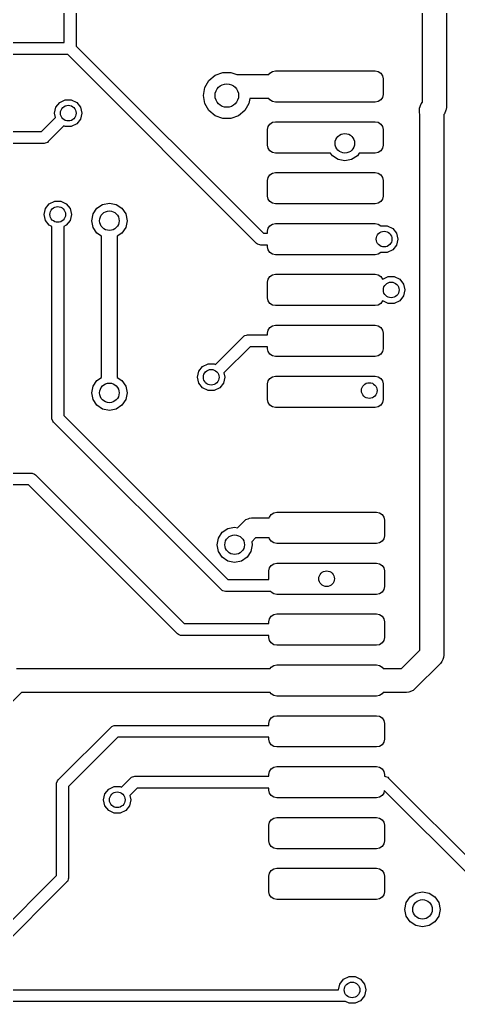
# Model space of a CAD drawing. Extents: x 0.05 to 3.89, y 0.04 to 4.21.
# Drawn here: x 0.699 to 0.9196, y 0.8779 to 1.3728 of the extents above; entities that cross this region are included whole.
import ezdxf

# ---------------------------------------------------------------- set-up
doc = ezdxf.new("R2010")
doc.units = 0
doc.header["$MEASUREMENT"] = 0
doc.layers.add('BLACK', color=7, linetype='CONTINUOUS')

msp = doc.modelspace()

# ---------------------------------------------------------------- linework, layer by layer
at = {"layer": 'BLACK', "linetype": 'CONTINUOUS'}
for p, q in [((0.72141, 1.36127), (0.72141, 1.4771)), ((0.72741, 1.47835), (0.72741, 1.35951)), ((0.91357, 1.41094), (0.91357, 1.32883)), ((0.90157, 1.3313), (0.90157, 1.40888)), ((0.66929, 1.36127), (0.72141, 1.36127)), ((0.72741, 1.35951), (0.82152, 1.2654)), ((0.72317, 1.35527), (0.67053, 1.35527)), ((0.81815, 1.26028), (0.72317, 1.35527)), ((0.79724, 1.34487), (0.8011, 1.34628)), ((0.8011, 1.34628), (0.8052, 1.34628)), ((0.8052, 1.34628), (0.80823, 1.34517)), ((0.8248, 1.34589), (0.82608, 1.34675)), ((0.82608, 1.34675), (0.82759, 1.34705)), ((0.82759, 1.34705), (0.87778, 1.34705)), ((0.87778, 1.34705), (0.87929, 1.34675)), ((0.87929, 1.34675), (0.88057, 1.34589)), ((0.79205, 1.33869), (0.7941, 1.34224)), ((0.7941, 1.34224), (0.79724, 1.34487)), ((0.80823, 1.34517), (0.82432, 1.34517)), ((0.82432, 1.34517), (0.8248, 1.34589)), ((0.88057, 1.34589), (0.88142, 1.34462)), ((0.88142, 1.34462), (0.88172, 1.34311)), ((0.88172, 1.34311), (0.88172, 1.33524)), ((0.79134, 1.33465), (0.79205, 1.33869)), ((0.71911, 1.33116), (0.72188, 1.33249)), ((0.72188, 1.33249), (0.72494, 1.33249)), ((0.72494, 1.33249), (0.72771, 1.33116)), ((0.79205, 1.33061), (0.79134, 1.33465)), ((0.8147, 1.33317), (0.81425, 1.33061)), ((0.82432, 1.33317), (0.8147, 1.33317)), ((0.8248, 1.33245), (0.82432, 1.33317)), ((0.82608, 1.3316), (0.8248, 1.33245)), ((0.82759, 1.3313), (0.82608, 1.3316)), ((0.87778, 1.3313), (0.82759, 1.3313)), ((0.87929, 1.3316), (0.87778, 1.3313)), ((0.88057, 1.33245), (0.87929, 1.3316)), ((0.88142, 1.33373), (0.88057, 1.33245)), ((0.88172, 1.33524), (0.88142, 1.33373)), ((0.90092, 1.3305), (0.90157, 1.3313)), ((0.71652, 1.32577), (0.7172, 1.32876)), ((0.7172, 1.32876), (0.71911, 1.33116)), ((0.72771, 1.33116), (0.72962, 1.32876)), ((0.72962, 1.32876), (0.7303, 1.32577)), ((0.7941, 1.32705), (0.79205, 1.33061)), ((0.79724, 1.32442), (0.7941, 1.32705)), ((0.8122, 1.32705), (0.80906, 1.32442)), ((0.81425, 1.33061), (0.8122, 1.32705)), ((0.90002, 1.32834), (0.90092, 1.3305)), ((0.90002, 1.32599), (0.90002, 1.32834)), ((0.91332, 1.32732), (0.91256, 1.3255)), ((0.91346, 1.32766), (0.91332, 1.32732)), ((0.91357, 1.32883), (0.91346, 1.32766)), ((0.70998, 1.31658), (0.71701, 1.32362)), ((0.71701, 1.32362), (0.71652, 1.32577)), ((0.72962, 1.32278), (0.72771, 1.32039)), ((0.7303, 1.32577), (0.72962, 1.32278)), ((0.8011, 1.32301), (0.79724, 1.32442)), ((0.8052, 1.32301), (0.8011, 1.32301)), ((0.80906, 1.32442), (0.8052, 1.32301)), ((0.82608, 1.32116), (0.82759, 1.32146)), ((0.82759, 1.32146), (0.87778, 1.32146)), ((0.87778, 1.32146), (0.87929, 1.32116)), ((0.9003, 1.32532), (0.90002, 1.32599)), ((0.9003, 1.05563), (0.9003, 1.32532)), ((0.91256, 1.3255), (0.9123, 1.32518)), ((0.9123, 1.32518), (0.9123, 1.05315)), ((0.65633, 1.31658), (0.70998, 1.31658)), ((0.72124, 1.31936), (0.71334, 1.31146)), ((0.72188, 1.31905), (0.72124, 1.31936)), ((0.72494, 1.31905), (0.72188, 1.31905)), ((0.72771, 1.32039), (0.72494, 1.31905)), ((0.82365, 1.31752), (0.82395, 1.31903)), ((0.82365, 1.30965), (0.82365, 1.31752)), ((0.82395, 1.31903), (0.8248, 1.3203)), ((0.8248, 1.3203), (0.82608, 1.32116)), ((0.87929, 1.32116), (0.88057, 1.3203)), ((0.88057, 1.3203), (0.88142, 1.31903)), ((0.88142, 1.31903), (0.88172, 1.31752)), ((0.88172, 1.31752), (0.88172, 1.30965)), ((0.71334, 1.31146), (0.71289, 1.31109)), ((0.71122, 1.31058), (0.65633, 1.31058)), ((0.71181, 1.31064), (0.71122, 1.31058)), ((0.71289, 1.31109), (0.71181, 1.31064)), ((0.82395, 1.30814), (0.82365, 1.30965)), ((0.8248, 1.30686), (0.82395, 1.30814)), ((0.82608, 1.30601), (0.8248, 1.30686)), ((0.88057, 1.30686), (0.87929, 1.30601)), ((0.88142, 1.30814), (0.88057, 1.30686)), ((0.88172, 1.30965), (0.88142, 1.30814)), ((0.82759, 1.30571), (0.82608, 1.30601)), ((0.85536, 1.30571), (0.82759, 1.30571)), ((0.85626, 1.30437), (0.85536, 1.30571)), ((0.85913, 1.30245), (0.85626, 1.30437)), ((0.86252, 1.30177), (0.85913, 1.30245)), ((0.86591, 1.30245), (0.86252, 1.30177)), ((0.86879, 1.30437), (0.86591, 1.30245)), ((0.86968, 1.30571), (0.86879, 1.30437)), ((0.87778, 1.30571), (0.86968, 1.30571)), ((0.87929, 1.30601), (0.87778, 1.30571)), ((0.82365, 1.29193), (0.82395, 1.29344)), ((0.82365, 1.28406), (0.82365, 1.29193)), ((0.82395, 1.29344), (0.8248, 1.29471)), ((0.8248, 1.29471), (0.82608, 1.29557)), ((0.82608, 1.29557), (0.82759, 1.29587)), ((0.82759, 1.29587), (0.87778, 1.29587)), ((0.87778, 1.29587), (0.87929, 1.29557)), ((0.87929, 1.29557), (0.88057, 1.29471)), ((0.88057, 1.29471), (0.88142, 1.29344)), ((0.88142, 1.29344), (0.88172, 1.29193)), ((0.88172, 1.29193), (0.88172, 1.28406)), ((0.82395, 1.28255), (0.82365, 1.28406)), ((0.8248, 1.28127), (0.82395, 1.28255)), ((0.88142, 1.28255), (0.88057, 1.28127)), ((0.88172, 1.28406), (0.88142, 1.28255)), ((0.71122, 1.2748), (0.7119, 1.27779)), ((0.7119, 1.27779), (0.71381, 1.28019)), ((0.71381, 1.28019), (0.71658, 1.28152)), ((0.71658, 1.28152), (0.71964, 1.28152)), ((0.71964, 1.28152), (0.72241, 1.28019)), ((0.72241, 1.28019), (0.72432, 1.27779)), ((0.72432, 1.27779), (0.725, 1.2748)), ((0.73591, 1.27504), (0.73783, 1.27792)), ((0.73783, 1.27792), (0.7407, 1.27984)), ((0.7407, 1.27984), (0.74409, 1.28051)), ((0.74409, 1.28051), (0.74748, 1.27984)), ((0.74748, 1.27984), (0.75036, 1.27792)), ((0.75036, 1.27792), (0.75228, 1.27504)), ((0.82608, 1.28042), (0.8248, 1.28127)), ((0.82759, 1.28012), (0.82608, 1.28042)), ((0.87778, 1.28012), (0.82759, 1.28012)), ((0.87929, 1.28042), (0.87778, 1.28012)), ((0.88057, 1.28127), (0.87929, 1.28042)), ((0.7119, 1.27181), (0.71122, 1.2748)), ((0.725, 1.2748), (0.72432, 1.27181)), ((0.73524, 1.27165), (0.73591, 1.27504)), ((0.75228, 1.27504), (0.75295, 1.27165)), ((0.71381, 1.26942), (0.7119, 1.27181)), ((0.71511, 1.26879), (0.71381, 1.26942)), ((0.71511, 1.1725), (0.71511, 1.26879)), ((0.72241, 1.26942), (0.72111, 1.26879)), ((0.72111, 1.26879), (0.72111, 1.17374)), ((0.72432, 1.27181), (0.72241, 1.26942)), ((0.73591, 1.26826), (0.73524, 1.27165)), ((0.73783, 1.26539), (0.73591, 1.26826)), ((0.75228, 1.26826), (0.75036, 1.26539)), ((0.75295, 1.27165), (0.75228, 1.26826)), ((0.82365, 1.26634), (0.82395, 1.26785)), ((0.82395, 1.26785), (0.8248, 1.26912)), ((0.8248, 1.26912), (0.82608, 1.26998)), ((0.82608, 1.26998), (0.82759, 1.27028)), ((0.82759, 1.27028), (0.87778, 1.27028)), ((0.87778, 1.27028), (0.87929, 1.26998)), ((0.87929, 1.26998), (0.88057, 1.26912)), ((0.88057, 1.26912), (0.88061, 1.26905)), ((0.88061, 1.26905), (0.88075, 1.26912)), ((0.88075, 1.26912), (0.88382, 1.26912)), ((0.88382, 1.26912), (0.88658, 1.26779)), ((0.88658, 1.26779), (0.88849, 1.26539)), ((0.74016, 1.26384), (0.73783, 1.26539)), ((0.74016, 1.19286), (0.74016, 1.26384)), ((0.75036, 1.26539), (0.74803, 1.26384)), ((0.74803, 1.26384), (0.74803, 1.19286)), ((0.82152, 1.2654), (0.82365, 1.2654)), ((0.82365, 1.2654), (0.82365, 1.26634)), ((0.88849, 1.26539), (0.88917, 1.2624)), ((0.88917, 1.2624), (0.88849, 1.25941)), ((0.81861, 1.25991), (0.81815, 1.26028)), ((0.81969, 1.25946), (0.81861, 1.25991)), ((0.82028, 1.2594), (0.81969, 1.25946)), ((0.82365, 1.2594), (0.82028, 1.2594)), ((0.82365, 1.25846), (0.82365, 1.2594)), ((0.82395, 1.25696), (0.82365, 1.25846)), ((0.88658, 1.25701), (0.88382, 1.25568)), ((0.88849, 1.25941), (0.88658, 1.25701)), ((0.8248, 1.25568), (0.82395, 1.25696)), ((0.82608, 1.25483), (0.8248, 1.25568)), ((0.82759, 1.25453), (0.82608, 1.25483)), ((0.87778, 1.25453), (0.82759, 1.25453)), ((0.87929, 1.25483), (0.87778, 1.25453)), ((0.88057, 1.25568), (0.87929, 1.25483)), ((0.88061, 1.25575), (0.88057, 1.25568)), ((0.88075, 1.25568), (0.88061, 1.25575)), ((0.88382, 1.25568), (0.88075, 1.25568)), ((0.82365, 1.24075), (0.82395, 1.24225)), ((0.82395, 1.24225), (0.8248, 1.24353)), ((0.8248, 1.24353), (0.82608, 1.24439)), ((0.82608, 1.24439), (0.82759, 1.24469)), ((0.82759, 1.24469), (0.87778, 1.24469)), ((0.87778, 1.24469), (0.87929, 1.24439)), ((0.87929, 1.24439), (0.88057, 1.24353)), ((0.88057, 1.24353), (0.88142, 1.24225)), ((0.88142, 1.24225), (0.88145, 1.2421)), ((0.88145, 1.2421), (0.88153, 1.2422)), ((0.88153, 1.2422), (0.88429, 1.24353)), ((0.88429, 1.24353), (0.88736, 1.24353)), ((0.88736, 1.24353), (0.89012, 1.2422)), ((0.89012, 1.2422), (0.89203, 1.2398)), ((0.82365, 1.23287), (0.82365, 1.24075)), ((0.89203, 1.2398), (0.89272, 1.23681)), ((0.82395, 1.23137), (0.82365, 1.23287)), ((0.89203, 1.23382), (0.89012, 1.23142)), ((0.89272, 1.23681), (0.89203, 1.23382)), ((0.8248, 1.23009), (0.82395, 1.23137)), ((0.82608, 1.22924), (0.8248, 1.23009)), ((0.82759, 1.22894), (0.82608, 1.22924)), ((0.87778, 1.22894), (0.82759, 1.22894)), ((0.87929, 1.22924), (0.87778, 1.22894)), ((0.88057, 1.23009), (0.87929, 1.22924)), ((0.88142, 1.23137), (0.88057, 1.23009)), ((0.88145, 1.23152), (0.88142, 1.23137)), ((0.88153, 1.23142), (0.88145, 1.23152)), ((0.88429, 1.23009), (0.88153, 1.23142)), ((0.88736, 1.23009), (0.88429, 1.23009)), ((0.89012, 1.23142), (0.88736, 1.23009)), ((0.82395, 1.21666), (0.8248, 1.21794)), ((0.8248, 1.21794), (0.82608, 1.21879)), ((0.82608, 1.21879), (0.82759, 1.21909)), ((0.82759, 1.21909), (0.87778, 1.21909)), ((0.87778, 1.21909), (0.87929, 1.21879)), ((0.87929, 1.21879), (0.88057, 1.21794)), ((0.88057, 1.21794), (0.88142, 1.21666)), ((0.79744, 1.19932), (0.81146, 1.21334)), ((0.81146, 1.21334), (0.81192, 1.21371)), ((0.81192, 1.21371), (0.81223, 1.21385)), ((0.81223, 1.21385), (0.813, 1.21416)), ((0.813, 1.21416), (0.81358, 1.21422)), ((0.81358, 1.21422), (0.82365, 1.21422)), ((0.82365, 1.21516), (0.82395, 1.21666)), ((0.82365, 1.21422), (0.82365, 1.21516)), ((0.88142, 1.21666), (0.88172, 1.21516)), ((0.88172, 1.21516), (0.88172, 1.20728)), ((0.81483, 1.20822), (0.80167, 1.19507)), ((0.82365, 1.20822), (0.81483, 1.20822)), ((0.82365, 1.20728), (0.82365, 1.20822)), ((0.82395, 1.20578), (0.82365, 1.20728)), ((0.8248, 1.2045), (0.82395, 1.20578)), ((0.82608, 1.20365), (0.8248, 1.2045)), ((0.82759, 1.20335), (0.82608, 1.20365)), ((0.87778, 1.20335), (0.82759, 1.20335)), ((0.87929, 1.20365), (0.87778, 1.20335)), ((0.88057, 1.2045), (0.87929, 1.20365)), ((0.88142, 1.20578), (0.88057, 1.2045)), ((0.88172, 1.20728), (0.88142, 1.20578)), ((0.78907, 1.1959), (0.79098, 1.1983)), ((0.79098, 1.1983), (0.79374, 1.19963)), ((0.79374, 1.19963), (0.79681, 1.19963)), ((0.79681, 1.19963), (0.79744, 1.19932)), ((0.73783, 1.1913), (0.74016, 1.19286)), ((0.74803, 1.19286), (0.75036, 1.1913)), ((0.78839, 1.19291), (0.78907, 1.1959)), ((0.78907, 1.18992), (0.78839, 1.19291)), ((0.80217, 1.19291), (0.80148, 1.18992)), ((0.80167, 1.19507), (0.80217, 1.19291)), ((0.8248, 1.19235), (0.82608, 1.1932)), ((0.82608, 1.1932), (0.82759, 1.1935)), ((0.82759, 1.1935), (0.87778, 1.1935)), ((0.87778, 1.1935), (0.87929, 1.1932)), ((0.87929, 1.1932), (0.88057, 1.19235)), ((0.73524, 1.18504), (0.73591, 1.18843)), ((0.73591, 1.18843), (0.73783, 1.1913)), ((0.75036, 1.1913), (0.75228, 1.18843)), ((0.75228, 1.18843), (0.75295, 1.18504)), ((0.79098, 1.18753), (0.78907, 1.18992)), ((0.80148, 1.18992), (0.79957, 1.18753)), ((0.82365, 1.18957), (0.82395, 1.19107)), ((0.82365, 1.18169), (0.82365, 1.18957)), ((0.82395, 1.19107), (0.8248, 1.19235)), ((0.88057, 1.19235), (0.88142, 1.19107)), ((0.88142, 1.19107), (0.88172, 1.18957)), ((0.88172, 1.18957), (0.88172, 1.18169)), ((0.73591, 1.18165), (0.73524, 1.18504)), ((0.75295, 1.18504), (0.75228, 1.18165)), ((0.79374, 1.1862), (0.79098, 1.18753)), ((0.79681, 1.1862), (0.79374, 1.1862)), ((0.79957, 1.18753), (0.79681, 1.1862)), ((0.73783, 1.17878), (0.73591, 1.18165)), ((0.7407, 1.17686), (0.73783, 1.17878)), ((0.75036, 1.17878), (0.74748, 1.17686)), ((0.75228, 1.18165), (0.75036, 1.17878)), ((0.82395, 1.18019), (0.82365, 1.18169)), ((0.8248, 1.17891), (0.82395, 1.18019)), ((0.82608, 1.17806), (0.8248, 1.17891)), ((0.82759, 1.17776), (0.82608, 1.17806)), ((0.87929, 1.17806), (0.87778, 1.17776)), ((0.88057, 1.17891), (0.87929, 1.17806)), ((0.88142, 1.18019), (0.88057, 1.17891)), ((0.88172, 1.18169), (0.88142, 1.18019)), ((0.72111, 1.17374), (0.80366, 1.09119)), ((0.74409, 1.17618), (0.7407, 1.17686)), ((0.74748, 1.17686), (0.74409, 1.17618)), ((0.87778, 1.17776), (0.82759, 1.17776)), ((0.71517, 1.17191), (0.71511, 1.1725)), ((0.71562, 1.17083), (0.71517, 1.17191)), ((0.71599, 1.17037), (0.71562, 1.17083)), ((0.8003, 1.08607), (0.71599, 1.17037)), ((0.56589, 1.14473), (0.70472, 1.14473)), ((0.70472, 1.14473), (0.70531, 1.14467)), ((0.70531, 1.14467), (0.70639, 1.14423)), ((0.70639, 1.14423), (0.70685, 1.14385)), ((0.70685, 1.14385), (0.78175, 1.06894)), ((0.70348, 1.13873), (0.56465, 1.13873)), ((0.77839, 1.06382), (0.70348, 1.13873)), ((0.82461, 1.12257), (0.82546, 1.12385)), ((0.82546, 1.12385), (0.82674, 1.1247)), ((0.82674, 1.1247), (0.82825, 1.125)), ((0.82825, 1.125), (0.87844, 1.125)), ((0.87844, 1.125), (0.87995, 1.1247)), ((0.87995, 1.1247), (0.88123, 1.12385)), ((0.88123, 1.12385), (0.88208, 1.12257)), ((0.80858, 1.1172), (0.81204, 1.12066)), ((0.81204, 1.12066), (0.81279, 1.12128)), ((0.81279, 1.12128), (0.81394, 1.12176)), ((0.81279, 1.12128), (0.81279, 1.12128)), ((0.81394, 1.12176), (0.8146, 1.12203)), ((0.8146, 1.12203), (0.81557, 1.12213)), ((0.8146, 1.12203), (0.8146, 1.12203)), ((0.81557, 1.12213), (0.82452, 1.12213)), ((0.82452, 1.12213), (0.82461, 1.12257)), ((0.88208, 1.12257), (0.88238, 1.12106)), ((0.88238, 1.12106), (0.88238, 1.11319)), ((0.7989, 1.11203), (0.80082, 1.11491)), ((0.80082, 1.11491), (0.8037, 1.11683)), ((0.8037, 1.11683), (0.80709, 1.1175)), ((0.80709, 1.1175), (0.80858, 1.1172)), ((0.79823, 1.10864), (0.7989, 1.11203)), ((0.7989, 1.10525), (0.79823, 1.10864)), ((0.81594, 1.10864), (0.81527, 1.10525)), ((0.81764, 1.11213), (0.81565, 1.11013)), ((0.81565, 1.11013), (0.81594, 1.10864)), ((0.82452, 1.11213), (0.81764, 1.11213)), ((0.82461, 1.11168), (0.82452, 1.11213)), ((0.82546, 1.11041), (0.82461, 1.11168)), ((0.82674, 1.10955), (0.82546, 1.11041)), ((0.82825, 1.10925), (0.82674, 1.10955)), ((0.87844, 1.10925), (0.82825, 1.10925)), ((0.87995, 1.10955), (0.87844, 1.10925)), ((0.88123, 1.11041), (0.87995, 1.10955)), ((0.88208, 1.11168), (0.88123, 1.11041)), ((0.88238, 1.11319), (0.88208, 1.11168)), ((0.80082, 1.10238), (0.7989, 1.10525)), ((0.81527, 1.10525), (0.81335, 1.10238)), ((0.8037, 1.10046), (0.80082, 1.10238)), ((0.80709, 1.09978), (0.8037, 1.10046)), ((0.81048, 1.10046), (0.80709, 1.09978)), ((0.81335, 1.10238), (0.81048, 1.10046)), ((0.82546, 1.09826), (0.82674, 1.09911)), ((0.82674, 1.09911), (0.82825, 1.09941)), ((0.82825, 1.09941), (0.87844, 1.09941)), ((0.87844, 1.09941), (0.87995, 1.09911)), ((0.87995, 1.09911), (0.88123, 1.09826)), ((0.82431, 1.09547), (0.82461, 1.09698)), ((0.82431, 1.09119), (0.82431, 1.09547)), ((0.82461, 1.09698), (0.82546, 1.09826)), ((0.88123, 1.09826), (0.88208, 1.09698)), ((0.88208, 1.09698), (0.88238, 1.09547)), ((0.88238, 1.09547), (0.88238, 1.0876)), ((0.80366, 1.09119), (0.82431, 1.09119)), ((0.80075, 1.08569), (0.8003, 1.08607)), ((0.8012, 1.08551), (0.80075, 1.08569)), ((0.80183, 1.08525), (0.8012, 1.08551)), ((0.80242, 1.08519), (0.80183, 1.08525)), ((0.82521, 1.08519), (0.80242, 1.08519)), ((0.82546, 1.08481), (0.82521, 1.08519)), ((0.82674, 1.08396), (0.82546, 1.08481)), ((0.82825, 1.08366), (0.82674, 1.08396)), ((0.87995, 1.08396), (0.87844, 1.08366)), ((0.88123, 1.08481), (0.87995, 1.08396)), ((0.88208, 1.08609), (0.88123, 1.08481)), ((0.88238, 1.0876), (0.88208, 1.08609)), ((0.87844, 1.08366), (0.82825, 1.08366)), ((0.78175, 1.06894), (0.82431, 1.06894)), ((0.82431, 1.06988), (0.82461, 1.07139)), ((0.82431, 1.06894), (0.82431, 1.06988)), ((0.82461, 1.07139), (0.82546, 1.07267)), ((0.82546, 1.07267), (0.82674, 1.07352)), ((0.82674, 1.07352), (0.82825, 1.07382)), ((0.82825, 1.07382), (0.87844, 1.07382)), ((0.87844, 1.07382), (0.87995, 1.07352)), ((0.87995, 1.07352), (0.88123, 1.07267)), ((0.88123, 1.07267), (0.88208, 1.07139)), ((0.88208, 1.07139), (0.88238, 1.06988)), ((0.88238, 1.06988), (0.88238, 1.06201)), ((0.77885, 1.06345), (0.77839, 1.06382)), ((0.77916, 1.06332), (0.77885, 1.06345)), ((0.77993, 1.063), (0.77916, 1.06332)), ((0.78051, 1.06294), (0.77993, 1.063)), ((0.82431, 1.06294), (0.78051, 1.06294)), ((0.82431, 1.06201), (0.82431, 1.06294)), ((0.82461, 1.0605), (0.82431, 1.06201)), ((0.82546, 1.05922), (0.82461, 1.0605)), ((0.82674, 1.05837), (0.82546, 1.05922)), ((0.88123, 1.05922), (0.87995, 1.05837)), ((0.88208, 1.0605), (0.88123, 1.05922)), ((0.88238, 1.06201), (0.88208, 1.0605)), ((0.82825, 1.05807), (0.82674, 1.05837)), ((0.87844, 1.05807), (0.82825, 1.05807)), ((0.87995, 1.05837), (0.87844, 1.05807)), ((0.89102, 1.04635), (0.9003, 1.05563)), ((0.91129, 1.04982), (0.91054, 1.04891)), ((0.91176, 1.05095), (0.91129, 1.04982)), ((0.91218, 1.05198), (0.91176, 1.05095)), ((0.9123, 1.05315), (0.91218, 1.05198)), ((0.69734, 1.04635), (0.82498, 1.04635)), ((0.82498, 1.04635), (0.82546, 1.04708)), ((0.82546, 1.04708), (0.82674, 1.04793)), ((0.82674, 1.04793), (0.82825, 1.04823)), ((0.82825, 1.04823), (0.87844, 1.04823)), ((0.87844, 1.04823), (0.87995, 1.04793)), ((0.87995, 1.04793), (0.88123, 1.04708)), ((0.88123, 1.04708), (0.88171, 1.04635)), ((0.88171, 1.04635), (0.89102, 1.04635)), ((0.91054, 1.04891), (0.89775, 1.03611)), ((0.69983, 1.03435), (0.68317, 1.01769)), ((0.82498, 1.03435), (0.69983, 1.03435)), ((0.82546, 1.03363), (0.82498, 1.03435)), ((0.88171, 1.03435), (0.88123, 1.03363)), ((0.8935, 1.03435), (0.88171, 1.03435)), ((0.89467, 1.03447), (0.8935, 1.03435)), ((0.89684, 1.03537), (0.89467, 1.03447)), ((0.89775, 1.03611), (0.89684, 1.03537)), ((0.82674, 1.03278), (0.82546, 1.03363)), ((0.82825, 1.03248), (0.82674, 1.03278)), ((0.87844, 1.03248), (0.82825, 1.03248)), ((0.87995, 1.03278), (0.87844, 1.03248)), ((0.88123, 1.03363), (0.87995, 1.03278)), ((0.82431, 1.0187), (0.82461, 1.02021)), ((0.82461, 1.02021), (0.82546, 1.02148)), ((0.82546, 1.02148), (0.82674, 1.02234)), ((0.82674, 1.02234), (0.82825, 1.02264)), ((0.82825, 1.02264), (0.87844, 1.02264)), ((0.87844, 1.02264), (0.87995, 1.02234)), ((0.87995, 1.02234), (0.88123, 1.02148)), ((0.88123, 1.02148), (0.88208, 1.02021)), ((0.88208, 1.02021), (0.88238, 1.0187)), ((0.71835, 0.99031), (0.74493, 1.01689)), ((0.74493, 1.01689), (0.74538, 1.01726)), ((0.74538, 1.01726), (0.74573, 1.0174)), ((0.74573, 1.0174), (0.74646, 1.01771)), ((0.74646, 1.01771), (0.74705, 1.01776)), ((0.74705, 1.01776), (0.82431, 1.01776)), ((0.82431, 1.01776), (0.82431, 1.0187)), ((0.88238, 1.0187), (0.88238, 1.01083)), ((0.74829, 1.01176), (0.72347, 0.98695)), ((0.82431, 1.01176), (0.74829, 1.01176)), ((0.82431, 1.01083), (0.82431, 1.01176)), ((0.82461, 1.00932), (0.82431, 1.01083)), ((0.88238, 1.01083), (0.88208, 1.00932)), ((0.82546, 1.00804), (0.82461, 1.00932)), ((0.82674, 1.00719), (0.82546, 1.00804)), ((0.82825, 1.00689), (0.82674, 1.00719)), ((0.87844, 1.00689), (0.82825, 1.00689)), ((0.87995, 1.00719), (0.87844, 1.00689)), ((0.88123, 1.00804), (0.87995, 1.00719)), ((0.88208, 1.00932), (0.88123, 1.00804)), ((0.82461, 0.99462), (0.82546, 0.99589)), ((0.82546, 0.99589), (0.82674, 0.99675)), ((0.82674, 0.99675), (0.82825, 0.99705)), ((0.82825, 0.99705), (0.87844, 0.99705)), ((0.87844, 0.99705), (0.87995, 0.99675)), ((0.87995, 0.99675), (0.88123, 0.99589)), ((0.88123, 0.99589), (0.88208, 0.99462)), ((0.71753, 0.98877), (0.71798, 0.98986)), ((0.71798, 0.98986), (0.71835, 0.99031)), ((0.7502, 0.98673), (0.75477, 0.99129)), ((0.75477, 0.99129), (0.75522, 0.99167)), ((0.75522, 0.99167), (0.75571, 0.99187)), ((0.75571, 0.99187), (0.7563, 0.99212)), ((0.7563, 0.99212), (0.75689, 0.99217)), ((0.75689, 0.99217), (0.82431, 0.99217)), ((0.82431, 0.99311), (0.82461, 0.99462)), ((0.82431, 0.99217), (0.82431, 0.99311)), ((0.88208, 0.99462), (0.88238, 0.99311)), ((0.88238, 0.99311), (0.88238, 0.99217)), ((0.88238, 0.99217), (0.88297, 0.99212)), ((0.88297, 0.99212), (0.88405, 0.99167)), ((0.88405, 0.99167), (0.8845, 0.99129)), ((0.8845, 0.99129), (0.93126, 0.94454)), ((0.71747, 0.98819), (0.71753, 0.98877)), ((0.71747, 0.94219), (0.71747, 0.98819)), ((0.72347, 0.98695), (0.72347, 0.94094)), ((0.74182, 0.9833), (0.74374, 0.9857)), ((0.74374, 0.9857), (0.7465, 0.98703)), ((0.7465, 0.98703), (0.74956, 0.98703)), ((0.74956, 0.98703), (0.7502, 0.98673)), ((0.75813, 0.98617), (0.75443, 0.98247)), ((0.82431, 0.98617), (0.75813, 0.98617)), ((0.82431, 0.98524), (0.82431, 0.98617)), ((0.82461, 0.98373), (0.82431, 0.98524)), ((0.88233, 0.98498), (0.88208, 0.98373)), ((0.92613, 0.94118), (0.88233, 0.98498)), ((0.74114, 0.98031), (0.74182, 0.9833)), ((0.74182, 0.97733), (0.74114, 0.98031)), ((0.75492, 0.98031), (0.75424, 0.97733)), ((0.75443, 0.98247), (0.75492, 0.98031)), ((0.82546, 0.98245), (0.82461, 0.98373)), ((0.82674, 0.9816), (0.82546, 0.98245)), ((0.82825, 0.9813), (0.82674, 0.9816)), ((0.87844, 0.9813), (0.82825, 0.9813)), ((0.87995, 0.9816), (0.87844, 0.9813)), ((0.88123, 0.98245), (0.87995, 0.9816)), ((0.88208, 0.98373), (0.88123, 0.98245)), ((0.74374, 0.97493), (0.74182, 0.97733)), ((0.7465, 0.9736), (0.74374, 0.97493)), ((0.75233, 0.97493), (0.74956, 0.9736)), ((0.75424, 0.97733), (0.75233, 0.97493)), ((0.74956, 0.9736), (0.7465, 0.9736)), ((0.82461, 0.96903), (0.82546, 0.9703)), ((0.82546, 0.9703), (0.82674, 0.97116)), ((0.82674, 0.97116), (0.82825, 0.97146)), ((0.82825, 0.97146), (0.87844, 0.97146)), ((0.87844, 0.97146), (0.87995, 0.97116)), ((0.87995, 0.97116), (0.88123, 0.9703)), ((0.88123, 0.9703), (0.88208, 0.96903)), ((0.82431, 0.96752), (0.82461, 0.96903)), ((0.82431, 0.95965), (0.82431, 0.96752)), ((0.88208, 0.96903), (0.88238, 0.96752)), ((0.88238, 0.96752), (0.88238, 0.95965)), ((0.82461, 0.95814), (0.82431, 0.95965)), ((0.82546, 0.95686), (0.82461, 0.95814)), ((0.82674, 0.95601), (0.82546, 0.95686)), ((0.82825, 0.95571), (0.82674, 0.95601)), ((0.87844, 0.95571), (0.82825, 0.95571)), ((0.87995, 0.95601), (0.87844, 0.95571)), ((0.88123, 0.95686), (0.87995, 0.95601)), ((0.88208, 0.95814), (0.88123, 0.95686)), ((0.88238, 0.95965), (0.88208, 0.95814)), ((0.82546, 0.94471), (0.82674, 0.94557)), ((0.82674, 0.94557), (0.82825, 0.94587)), ((0.82825, 0.94587), (0.87844, 0.94587)), ((0.87844, 0.94587), (0.87995, 0.94557)), ((0.87995, 0.94557), (0.88123, 0.94471)), ((0.67199, 0.8967), (0.71747, 0.94219)), ((0.72341, 0.94036), (0.72312, 0.93966)), ((0.72347, 0.94094), (0.72341, 0.94036)), ((0.82431, 0.94193), (0.82461, 0.94344)), ((0.82431, 0.93406), (0.82431, 0.94193)), ((0.82461, 0.94344), (0.82546, 0.94471)), ((0.88123, 0.94471), (0.88208, 0.94344)), ((0.88208, 0.94344), (0.88238, 0.94193)), ((0.88238, 0.94193), (0.88238, 0.93406)), ((0.72259, 0.93882), (0.67535, 0.89158)), ((0.72297, 0.93928), (0.72259, 0.93882)), ((0.72312, 0.93966), (0.72297, 0.93928)), ((0.82461, 0.93255), (0.82431, 0.93406)), ((0.82546, 0.93127), (0.82461, 0.93255)), ((0.82674, 0.93042), (0.82546, 0.93127)), ((0.82825, 0.93012), (0.82674, 0.93042)), ((0.87995, 0.93042), (0.87844, 0.93012)), ((0.88123, 0.93127), (0.87995, 0.93042)), ((0.88208, 0.93255), (0.88123, 0.93127)), ((0.88238, 0.93406), (0.88208, 0.93255)), ((0.89339, 0.92859), (0.89531, 0.93146)), ((0.89531, 0.93146), (0.89818, 0.93338)), ((0.89818, 0.93338), (0.90157, 0.93406)), ((0.90157, 0.93406), (0.90496, 0.93338)), ((0.90496, 0.93338), (0.90784, 0.93146)), ((0.90784, 0.93146), (0.90976, 0.92859)), ((0.87844, 0.93012), (0.82825, 0.93012)), ((0.89272, 0.9252), (0.89339, 0.92859)), ((0.90976, 0.92859), (0.91043, 0.9252)), ((0.89339, 0.92181), (0.89272, 0.9252)), ((0.89531, 0.91893), (0.89339, 0.92181)), ((0.90976, 0.92181), (0.90784, 0.91893)), ((0.91043, 0.9252), (0.90976, 0.92181)), ((0.89818, 0.91701), (0.89531, 0.91893)), ((0.90157, 0.91634), (0.89818, 0.91701)), ((0.90496, 0.91701), (0.90157, 0.91634)), ((0.90784, 0.91893), (0.90496, 0.91701)), ((0.86185, 0.89003), (0.86461, 0.89136)), ((0.86461, 0.89136), (0.86767, 0.89136)), ((0.86767, 0.89136), (0.87044, 0.89003)), ((0.85929, 0.8848), (0.85993, 0.88764)), ((0.85993, 0.88764), (0.86185, 0.89003)), ((0.87044, 0.89003), (0.87235, 0.88764)), ((0.87235, 0.88764), (0.87303, 0.88465)), ((0.50558, 0.8848), (0.85929, 0.8848)), ((0.87235, 0.88166), (0.87044, 0.87926)), ((0.87303, 0.88465), (0.87235, 0.88166)), ((0.86281, 0.8788), (0.50433, 0.8788)), ((0.86461, 0.87793), (0.86281, 0.8788)), ((0.86767, 0.87793), (0.86461, 0.87793)), ((0.87044, 0.87926), (0.86767, 0.87793))]:
    msp.add_line(p, q, dxfattribs=at)
at = {"layer": 'BLACK'}
for centre, radius in [((0.80315, 1.33465), 0.00591), ((0.72341, 1.32577), 0.00394), ((0.86252, 1.31063), 0.00492), ((0.71811, 1.2748), 0.00394), ((0.74409, 1.27165), 0.00492), ((0.88228, 1.2624), 0.00394), ((0.88583, 1.23681), 0.00394), ((0.79528, 1.19291), 0.00394), ((0.74409, 1.18504), 0.00492), ((0.8748, 1.18622), 0.00394), ((0.80709, 1.10864), 0.00492), ((0.85335, 1.09154), 0.00394), ((0.74803, 0.98031), 0.00394), ((0.90157, 0.9252), 0.00492), ((0.86614, 0.88465), 0.00394)]:
    msp.add_circle(centre, radius, dxfattribs=at)

doc.saveas('drawing.dxf')
